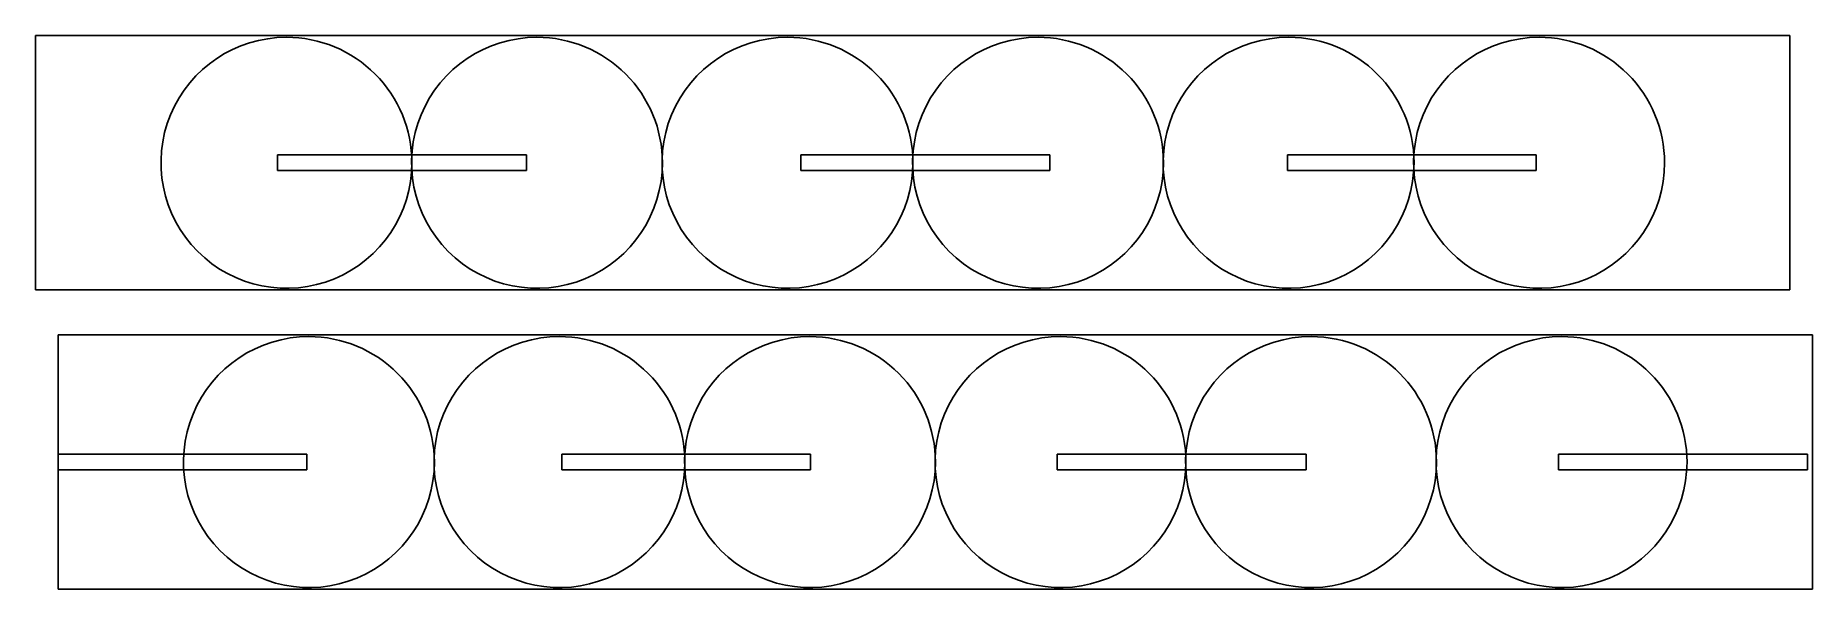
# Model space of a CAD drawing. Header units: millimetres. Extents: x 15 to 115, y 172 to 204.
import ezdxf

# ---------------------------------------------------------------- set-up
doc = ezdxf.new("R2010")
doc.units = ezdxf.units.MM
doc.layers.add('Calque_1', color=7, linetype='CONTINUOUS')

msp = doc.modelspace()

# ---------------------------------------------------------------- linework, layer by layer
at = {"layer": 'Calque_1', "color": 7}
for p, q in [((14.831203, 203.556152), (114.125698, 203.556152)), ((14.831203, 189.16166), (14.831203, 203.556152)), ((29.031432, 203.45892), (29.031433, 203.45892)), ((43.210246, 203.45892), (43.210246, 203.45892)), ((57.38906, 203.45892), (57.38906, 203.45892)), ((71.56788, 203.45892), (71.56788, 203.45892)), ((85.74669, 203.45892), (85.74669, 203.45892)), ((99.925505, 203.45892), (99.925505, 203.45892)), ((114.125698, 203.556152), (114.125698, 189.16166)), ((28.528587, 196.8014), (42.613576, 196.8014)), ((28.528587, 195.916412), (28.528587, 196.8014)), ((42.613576, 196.8014), (42.613576, 195.916412)), ((58.143757, 196.8014), (72.228746, 196.8014)), ((58.143757, 195.916412), (58.143757, 196.8014)), ((72.228746, 196.8014), (72.228746, 195.916412)), ((85.677429, 196.8014), (99.762418, 196.8014)), ((85.677429, 195.916412), (85.677429, 196.8014)), ((99.762418, 196.8014), (99.762418, 195.916412)), ((42.613576, 195.916412), (28.528587, 195.916412)), ((72.228746, 195.916412), (58.143757, 195.916412)), ((99.762418, 195.916412), (85.677429, 195.916412)), ((114.125698, 189.16166), (14.831203, 189.16166)), ((16.102491, 186.62284), (115.396986, 186.62284)), ((16.102491, 172.228348), (16.102491, 186.62284)), ((30.302732, 186.52562), (30.302732, 186.52562)), ((44.481546, 186.52562), (44.481547, 186.52562)), ((58.660361, 186.52562), (58.660361, 186.52562)), ((72.83918, 186.52562), (72.83918, 186.52562)), ((87.01799, 186.52562), (87.01799, 186.52562)), ((101.196805, 186.52562), (101.196805, 186.52562)), ((115.396986, 186.62284), (115.396986, 172.228348)), ((16.10685, 179.86809), (30.191839, 179.86809)), ((16.10685, 178.983102), (16.10685, 179.86809)), ((30.191839, 179.86809), (30.191839, 178.983102)), ((44.612045, 179.86809), (58.697034, 179.86809)), ((44.612045, 178.983102), (44.612045, 179.86809)), ((58.697034, 179.86809), (58.697034, 178.983102)), ((72.654793, 179.86809), (86.739782, 179.86809)), ((72.654793, 178.983102), (72.654793, 179.86809)), ((86.739782, 179.86809), (86.739782, 178.983102)), ((101.02341, 179.86809), (115.108399, 179.86809)), ((101.02341, 178.983102), (101.02341, 179.86809)), ((115.108399, 179.86809), (115.108399, 178.983102)), ((30.191839, 178.983102), (16.10685, 178.983102)), ((58.697034, 178.983102), (44.612045, 178.983102)), ((86.739782, 178.983102), (72.654793, 178.983102)), ((115.108399, 178.983102), (101.02341, 178.983102)), ((115.396986, 172.228348), (16.102491, 172.228348))]:
    msp.add_line(p, q, dxfattribs=at)
for points in [[(29.031433, 203.45892), (26.159751, 203.45892), (23.570833, 201.729061), (22.471888, 199.075972)], [(34.051891, 201.379378), (32.720382, 202.710886), (30.91447, 203.45892), (29.031432, 203.45892)], [(43.210246, 203.45892), (40.338565, 203.45892), (37.749647, 201.729061), (36.650702, 199.075972)], [(48.230705, 201.379378), (46.899196, 202.710886), (45.093284, 203.45892), (43.210246, 203.45892)], [(57.38906, 203.45892), (54.517379, 203.45892), (51.928461, 201.729061), (50.829516, 199.075972)], [(62.409519, 201.379378), (61.07801, 202.710886), (59.272098, 203.45892), (57.38906, 203.45892)], [(71.56788, 203.45892), (68.696198, 203.45892), (66.10728, 201.729061), (65.008335, 199.075972)], [(76.588338, 201.379378), (75.25683, 202.710886), (73.450917, 203.45892), (71.56788, 203.45892)], [(85.74669, 203.45892), (82.875008, 203.45892), (80.28609, 201.729061), (79.187145, 199.075972)], [(92.84669, 196.35892), (92.84669, 200.280142), (89.667912, 203.45892), (85.74669, 203.45892)], [(99.925505, 203.45892), (97.053823, 203.45892), (94.464905, 201.729061), (93.36596, 199.075972)], [(104.945963, 201.379378), (103.614455, 202.710886), (101.808542, 203.45892), (99.925505, 203.45892)], [(36.131433, 196.35892), (36.131433, 198.241957), (35.383399, 200.04787), (34.051891, 201.379378)], [(50.310246, 196.35892), (50.310246, 198.241957), (49.562213, 200.04787), (48.230705, 201.379378)], [(64.489061, 196.35892), (64.489061, 198.241957), (63.741027, 200.04787), (62.409519, 201.379378)], [(78.66788, 196.35892), (78.66788, 198.241957), (77.919846, 200.04787), (76.588338, 201.379378)], [(107.025505, 196.35892), (107.025505, 198.241957), (106.277471, 200.04787), (104.945963, 201.379378)], [(22.471888, 199.075972), (21.372943, 196.422884), (21.980389, 193.369048), (24.010974, 191.338462)], [(36.650702, 199.075972), (35.551757, 196.422884), (36.159203, 193.369048), (38.189788, 191.338462)], [(50.829516, 199.075972), (49.730571, 196.422884), (50.338017, 193.369048), (52.368602, 191.338462)], [(65.008335, 199.075972), (63.90939, 196.422884), (64.516836, 193.369048), (66.547422, 191.338462)], [(79.187145, 199.075972), (78.0882, 196.422884), (78.695646, 193.369048), (80.726232, 191.338462)], [(93.36596, 199.075972), (92.267015, 196.422884), (92.874461, 193.369048), (94.905047, 191.338462)], [(31.748485, 189.799375), (34.401573, 190.89832), (36.131433, 193.487238), (36.131433, 196.35892)], [(45.927299, 189.799375), (48.580387, 190.89832), (50.310246, 193.487238), (50.310246, 196.35892)], [(60.106113, 189.799375), (62.759201, 190.89832), (64.489061, 193.487238), (64.489061, 196.35892)], [(74.284932, 189.799375), (76.938021, 190.89832), (78.66788, 193.487238), (78.66788, 196.35892)], [(88.463742, 189.799375), (91.116831, 190.89832), (92.84669, 193.487238), (92.84669, 196.35892)], [(102.642557, 189.799375), (105.295646, 190.89832), (107.025505, 193.487238), (107.025505, 196.35892)], [(24.010974, 191.338462), (26.04156, 189.307876), (29.095397, 188.70043), (31.748485, 189.799375)], [(38.189788, 191.338462), (40.220374, 189.307876), (43.274211, 188.70043), (45.927299, 189.799375)], [(52.368602, 191.338462), (54.399188, 189.307876), (57.453025, 188.70043), (60.106113, 189.799375)], [(66.547422, 191.338462), (68.578008, 189.307876), (71.631844, 188.70043), (74.284932, 189.799375)], [(80.726232, 191.338462), (82.756818, 189.307876), (85.810654, 188.70043), (88.463742, 189.799375)], [(94.905047, 191.338462), (96.935633, 189.307876), (99.989469, 188.70043), (102.642557, 189.799375)], [(30.302732, 186.52562), (27.431051, 186.52562), (24.842133, 184.795761), (23.743188, 182.142672)], [(35.323191, 184.446078), (33.991682, 185.777586), (32.18577, 186.52562), (30.302732, 186.52562)], [(44.481547, 186.52562), (41.609865, 186.52562), (39.020947, 184.795761), (37.922002, 182.142672)], [(49.502005, 184.446078), (48.170496, 185.777586), (46.364584, 186.52562), (44.481546, 186.52562)], [(58.660361, 186.52562), (55.788679, 186.52562), (53.199761, 184.795761), (52.100816, 182.142672)], [(63.680819, 184.446078), (62.34931, 185.777586), (60.543398, 186.52562), (58.660361, 186.52562)], [(72.83918, 186.52562), (69.967498, 186.52562), (67.37858, 184.795761), (66.279635, 182.142672)], [(77.859638, 184.446078), (76.52813, 185.777586), (74.722217, 186.52562), (72.83918, 186.52562)], [(87.01799, 186.52562), (84.146308, 186.52562), (81.55739, 184.795761), (80.458445, 182.142672)], [(94.11799, 179.42562), (94.11799, 183.346842), (90.939212, 186.52562), (87.01799, 186.52562)], [(101.196805, 186.52562), (98.325123, 186.52562), (95.736205, 184.795761), (94.63726, 182.142672)], [(106.217263, 184.446078), (104.885755, 185.777586), (103.079842, 186.52562), (101.196805, 186.52562)], [(37.402732, 179.42562), (37.402732, 181.308657), (36.654699, 183.11457), (35.323191, 184.446078)], [(51.581546, 179.42562), (51.581546, 181.308657), (50.833513, 183.11457), (49.502005, 184.446078)], [(65.760361, 179.42562), (65.760361, 181.308657), (65.012327, 183.11457), (63.680819, 184.446078)], [(79.93918, 179.42562), (79.93918, 181.308657), (79.191146, 183.11457), (77.859638, 184.446078)], [(108.296805, 179.42562), (108.296805, 181.308657), (107.548771, 183.11457), (106.217263, 184.446078)], [(23.743188, 182.142672), (22.644243, 179.489584), (23.251689, 176.435748), (25.282274, 174.405162)], [(37.922002, 182.142672), (36.823057, 179.489584), (37.430503, 176.435748), (39.461088, 174.405162)], [(52.100816, 182.142672), (51.001871, 179.489584), (51.609317, 176.435748), (53.639902, 174.405162)], [(66.279635, 182.142672), (65.18069, 179.489584), (65.788136, 176.435748), (67.818722, 174.405162)], [(80.458445, 182.142672), (79.3595, 179.489584), (79.966946, 176.435748), (81.997532, 174.405162)], [(94.63726, 182.142672), (93.538315, 179.489584), (94.145761, 176.435748), (96.176347, 174.405162)], [(33.019785, 172.866075), (35.672873, 173.96502), (37.402732, 176.553938), (37.402732, 179.42562)], [(47.198599, 172.866075), (49.851687, 173.96502), (51.581546, 176.553938), (51.581546, 179.42562)], [(61.377413, 172.866075), (64.030501, 173.96502), (65.760361, 176.553938), (65.760361, 179.42562)], [(75.556232, 172.866075), (78.209321, 173.96502), (79.93918, 176.553938), (79.93918, 179.42562)], [(89.735042, 172.866075), (92.388131, 173.96502), (94.11799, 176.553938), (94.11799, 179.42562)], [(103.913857, 172.866075), (106.566946, 173.96502), (108.296805, 176.553938), (108.296805, 179.42562)], [(25.282274, 174.405162), (27.31286, 172.374576), (30.366697, 171.76713), (33.019785, 172.866075)], [(39.461088, 174.405162), (41.491674, 172.374576), (44.545511, 171.76713), (47.198599, 172.866075)], [(53.639902, 174.405162), (55.670488, 172.374576), (58.724325, 171.76713), (61.377413, 172.866075)], [(67.818722, 174.405162), (69.849308, 172.374576), (72.903144, 171.76713), (75.556232, 172.866075)], [(81.997532, 174.405162), (84.028118, 172.374576), (87.081954, 171.76713), (89.735042, 172.866075)], [(96.176347, 174.405162), (98.206933, 172.374576), (101.260769, 171.76713), (103.913857, 172.866075)]]:
    msp.add_open_spline(points, degree=3, dxfattribs=at)

doc.saveas('drawing.dxf')
